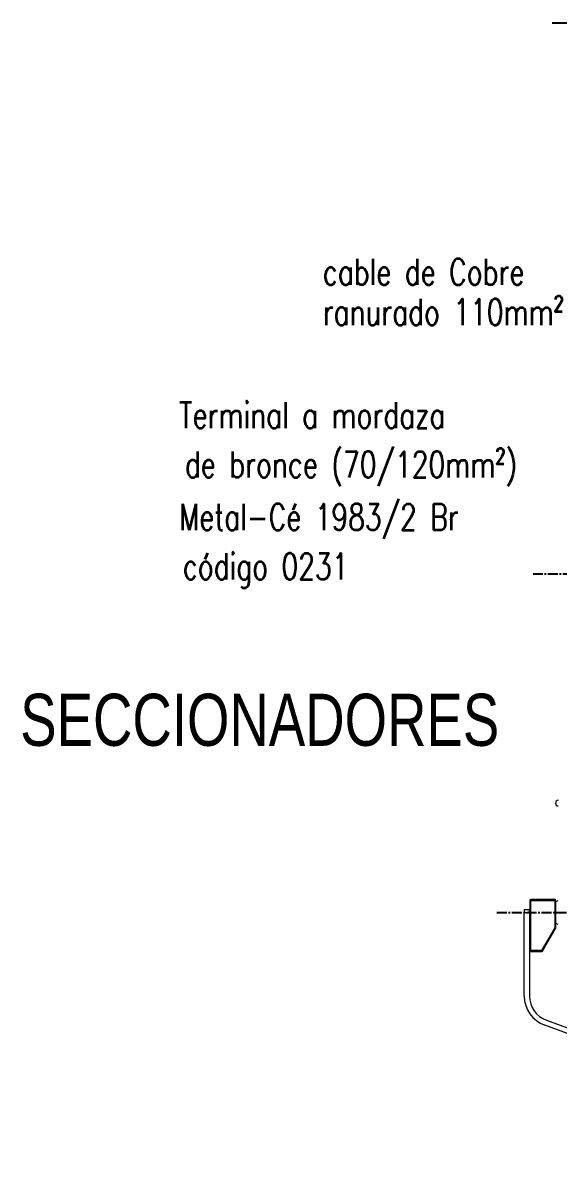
# Model space of a CAD drawing. Header units: millimetres. Extents: x 1587714 to 3094800, y -694377 to -413614.
# Drawn here: x 2044684 to 2045712, y -552971 to -550793 of the extents above; entities that cross this region are included whole.
import ezdxf
from ezdxf.enums import TextEntityAlignment as Align

# ---------------------------------------------------------------- set-up
doc = ezdxf.new("R2010")
doc.units = ezdxf.units.MM
doc.linetypes.add('CENTER2', pattern=[28.575, 19.05, -3.175, 3.175, -3.175])
for name, color, linetype in [('0_EJES', 1, 'CENTER2'), ('M0_EQUIPOS', 7, 'Continuous'), ('M_DIM', 1, 'Continuous')]:
    doc.layers.add(name, color=color, linetype=linetype)
doc.styles.add('ARIAL', font='arial.ttf', dxfattribs={"width": 0.8})
doc.styles.add('SIMPLEX', font='simplex.shx', dxfattribs={"width": 0.75})

msp = doc.modelspace()

# ---------------------------------------------------------------- linework, layer by layer
at = {"color": 8}
msp.add_line((2045700.1602, -550792.5807), (2046628.5654, -550792.5807), dxfattribs=at)
at = {"layer": '0_EJES'}
for p, q in [((2045663.672, -551850.605), (2046433.3041, -551850.605)), ((2045594.3682, -552500.6049), (2046433.3041, -552500.6049))]:
    msp.add_line(p, q, dxfattribs=at)
at = {"layer": 'M0_EQUIPOS', "color": 180, "linetype": 'Continuous', "lineweight": 15}
for p, q in [((2045657.2201, -552477.6049), (2045659.2201, -552477.6049)), ((2045657.2201, -552477.6049), (2045657.2201, -552573.6049)), ((2045659.2201, -552475.605), (2045659.2201, -552477.6049)), ((2045705.2201, -552475.605), (2045659.2201, -552475.605)), ((2045659.2201, -552477.6049), (2045705.2201, -552477.6049)), ((2045659.2201, -552573.6049), (2045659.2201, -552477.6049)), ((2045705.2201, -552475.605), (2045705.2201, -552477.6049)), ((2045705.2201, -552477.6049), (2045705.2201, -552530.0687)), ((2045707.2201, -552477.6049), (2045705.2201, -552477.6049)), ((2045707.2201, -552480.1044), (2045712.2201, -552477.6049)), ((2045707.2201, -552530.0687), (2045707.2201, -552477.6049)), ((2045712.2201, -552523.6049), (2045707.2201, -552521.1055)), ((2045705.2201, -552530.0687), (2045680.0659, -552573.6049)), ((2045681.7976, -552574.6055), (2045706.9519, -552531.0692)), ((2045705.2201, -552530.0687), (2045707.2201, -552530.0687)), ((2045657.2201, -552573.6049), (2045659.2201, -552573.6049)), ((2045680.0659, -552573.6049), (2045659.2201, -552573.6049)), ((2045659.2201, -552573.6049), (2045659.2201, -552575.6049)), ((2045659.2201, -552575.6049), (2045680.0659, -552575.6049)), ((2045680.0659, -552573.6049), (2045680.0659, -552575.6049))]:
    msp.add_line(p, q, dxfattribs=at)
at = {"layer": 'M0_EQUIPOS', "color": 40, "linetype": 'Continuous', "lineweight": 15}
for p, q in [((2045656.8201, -552495.6341), (2045646.8201, -552495.6341)), ((2045646.8201, -552495.6341), (2045646.8201, -552500.6341)), ((2045656.8201, -552500.6341), (2045656.8201, -552495.6341)), ((2045646.8201, -552500.6341), (2045656.8201, -552500.6341)), ((2045646.8201, -552660.7232), (2045646.8201, -552500.6341)), ((2045656.8201, -552500.6341), (2045656.8201, -552660.7232)), ((2046377.0465, -552970.6063), (2045686.1485, -552717.0497)), ((2045689.5938, -552707.6619), (2046380.4917, -552961.2186))]:
    msp.add_line(p, q, dxfattribs=at)
at = {"layer": 'M0_EQUIPOS', "color": 180, "linetype": 'Continuous', "lineweight": 15, "flags": 128}
for points in [[(2045705.2201, -552530.0687), (2045705.5579, -552530.2638), (2045705.8828, -552530.4516), (2045706.1822, -552530.6246), (2045706.4446, -552530.7762), (2045706.66, -552530.9007), (2045706.82, -552530.9931), (2045706.9186, -552531.05), (2045706.9519, -552531.0692)], [(2045680.0659, -552573.6049), (2045680.4037, -552573.8002), (2045680.7286, -552573.9878), (2045681.0279, -552574.1608), (2045681.2904, -552574.3124), (2045681.5057, -552574.4369), (2045681.6658, -552574.5294), (2045681.7643, -552574.5862), (2045681.7976, -552574.6055)]]:
    msp.add_lwpolyline(points, dxfattribs=at)
at = {"layer": 'M0_EQUIPOS', "color": 180, "linetype": 'Continuous', "lineweight": 15}
for centre, radius, start, end in [((2045712.2201, -552290.6049), 5.5, 90, 270), ((2045659.2201, -552477.6049), 2, 90, 180), ((2045705.2201, -552477.6049), 2, 0, 90), ((2045705.2201, -552530.0687), 2, 329.9816326, 0), ((2045659.2201, -552573.6049), 2, 180, 270), ((2045680.0659, -552573.6049), 2, 270, 329.9816326)]:
    msp.add_arc(centre, radius, start, end, dxfattribs=at)
at = {"layer": 'M0_EQUIPOS', "color": 40, "linetype": 'Continuous', "lineweight": 15}
for radius in [60, 50]:
    msp.add_arc((2045706.8201, -552660.7231), radius, 180, 249.8470753, dxfattribs=at)

# ---------------------------------------------------------------- texts
at = {"layer": 'M_DIM', "color": 7, "style": 'SIMPLEX', "width": 0.75}
for s, p in [('cable de Cobre', (2045259.8619, -551296.0718)), ('ranurado 110mm²', (2045259.8619, -551372.9481)), ('Terminal a mordaza', (2044984.1199, -551570.8378)), ('de bronce (70/120mm²)', (2044995.184, -551665.5261)), ('Metal-Cé 1983/2 Br', (2044984.1199, -551766.4318)), ('código 0231', (2044991.0636, -551861.1201))]:
    msp.add_text(s, height=50, dxfattribs=at).set_placement(p)
at = {"layer": 'M_DIM', "color": 11, "style": 'ARIAL', "width": 0.75}
msp.add_text('SECCIONADORES', height=100, dxfattribs=at).set_placement((2045138.9162, -552130.7113), align=Align.MIDDLE)

doc.saveas('drawing.dxf')
